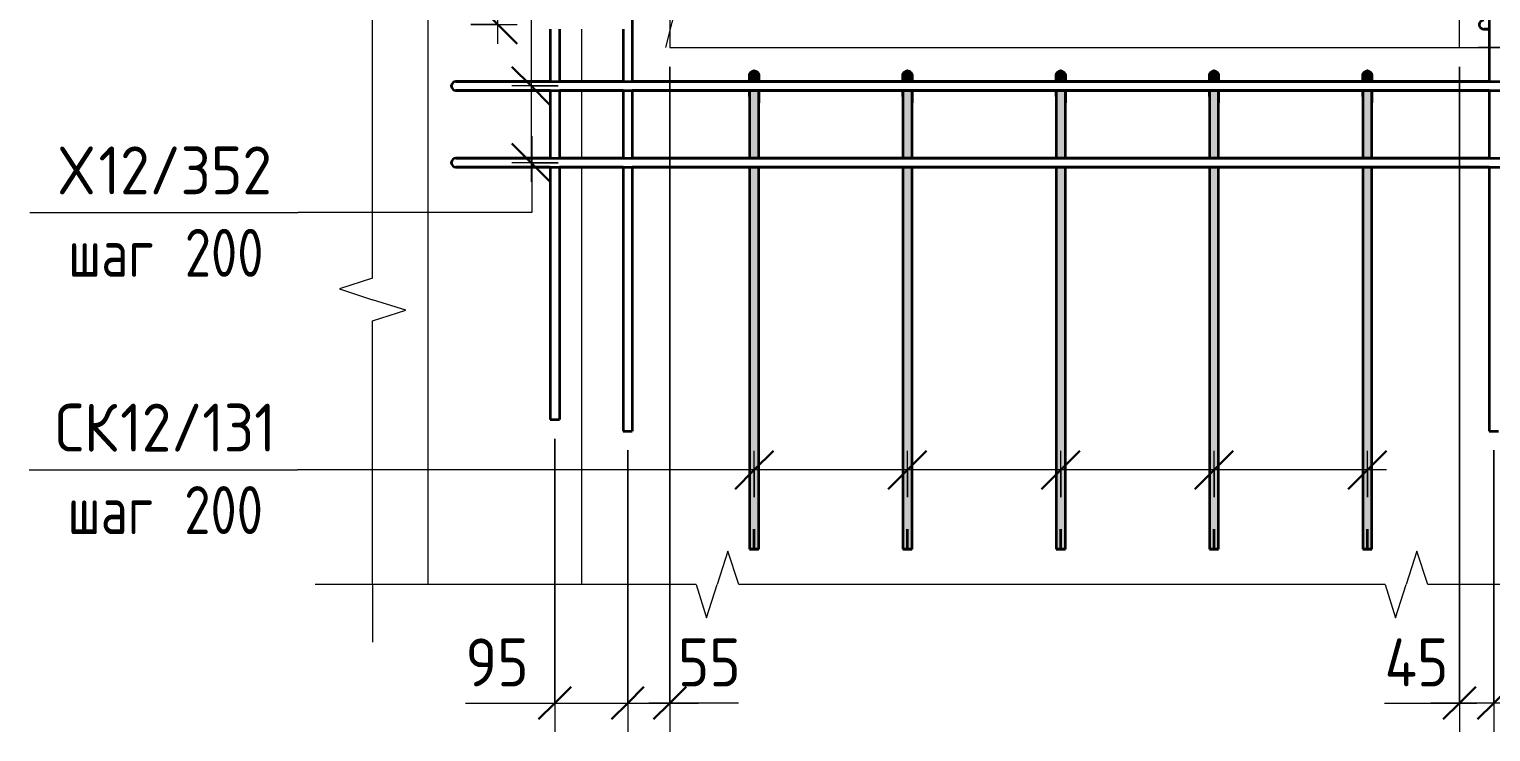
# Model space of a CAD drawing. Header units: millimetres. Extents: x 30199 to 69236, y -5153 to 33423.
# Drawn here: x 66034 to 67941, y -157 to 759 of the extents above; entities that cross this region are included whole.
import ezdxf

# ---------------------------------------------------------------- set-up
doc = ezdxf.new("R2010")
doc.units = ezdxf.units.MM
for name, color, linetype, lineweight in [('AA_Dim', 7, 'Continuous', 9), ('AA_Dim-25', 7, 'Continuous', 9), ('AA_Linii', 7, 'Continuous', 9), ('AA_Oformlenie', 7, 'Continuous', 9), ('AA_Vinoska', 7, 'Continuous', 9), ('AA_Visotnaya otmetka', 7, 'Continuous', 9), ('AF_Okno', 7, 'Continuous', 20), ('AF_Stena_Опалубка', 253, 'Continuous', 20), ('KR_Armatura_Tonkie', 7, 'Continuous', 20)]:
    doc.layers.add(name, color=color, linetype=linetype, lineweight=lineweight)
doc.styles.add('ISOCPEUR_1', font='isocpeur.ttf', dxfattribs={"width": 0.9, "height": 62.5})
doc.styles.add('ISOCPEUR_8', font='isocpeur.ttf', dxfattribs={"width": 0.8, "height": 62.5})
doc.dimstyles.new('05_Округл_1мм__прозр__1', dxfattribs={"dimscale": 304.8, "dimtxt": 62.248823, "dimasz": 0.139436, "dimexe": 0.123031, "dimexo": 0.082021, "dimgap": 0.008202, "dimtad": 1, "dimdec": 0, "dimdsep": 46, "dimtxsty": 'ISOCPEUR_1', "dimblk1": 'OBLIQUE', "dimblk2": 'OBLIQUE', "dimsah": 1, "dimcen": 0.09, "dimdle": 0.123031, "dimazin": 0, "dimtfac": 1, "dimtdec": 4, "dimtix": 1, "dimtmove": 1, "dimatfit": 3, "dimfxl": 1, "dimtvp": 1, "dimtolj": 1, "dimtzin": 0, "dimlwd": 18, "dimlwe": 18, "dimarcsym": 2})
doc.dimstyles.new('10_Раскладка_арматуры_с_засечками', dxfattribs={"dimscale": 304.8, "dimtxt": 0.18, "dimasz": 0.164042, "dimexe": 0.082021, "dimexo": 0, "dimgap": 0, "dimtad": 1, "dimdec": 3, "dimrnd": 0.001, "dimdsep": 46, "dimtxsty": 'ISOCPEUR_1', "dimblk1": 'OBLIQUE', "dimblk2": 'OBLIQUE', "dimsah": 1, "dimcen": 0.09, "dimdle": 0.082021, "dimazin": 0, "dimtfac": 1, "dimtdec": 4, "dimtix": 1, "dimtmove": 0, "dimatfit": 3, "dimfxl": 1, "dimtvp": 1, "dimtolj": 1, "dimtzin": 0, "dimlwd": 18, "dimlwe": 18, "dimarcsym": 2})
doc.dimstyles.new('10_Раскладка_арматуры_с_засечками_1', dxfattribs={"dimscale": 304.8, "dimtxt": 0.18, "dimasz": 0.164042, "dimexe": 0.082021, "dimexo": 0, "dimgap": 0, "dimtad": 1, "dimdec": 3, "dimrnd": 0.001, "dimdsep": 46, "dimtxsty": 'ISOCPEUR_8', "dimblk1": 'OBLIQUE', "dimblk2": 'OBLIQUE', "dimsah": 1, "dimcen": 0.09, "dimdle": 0.082021, "dimazin": 0, "dimtfac": 1, "dimtdec": 4, "dimtix": 1, "dimtmove": 0, "dimatfit": 3, "dimfxl": 1, "dimtvp": 1, "dimtolj": 1, "dimtzin": 0, "dimlwd": 18, "dimlwe": 18, "dimarcsym": 2})

# ---------------------------------------------------------------- blocks, each defined once
blk = doc.blocks.new('231_Отверстие прямоугольное в стене _Окно_Стена_ - Отверстие прямоугольное с обрамлением-4175905-Схема обрамления отверстия в стене')
at = {"layer": 'AF_Okno', "lineweight": 9}
for p, q in [((-32479.1, 919), (-31495.1, 965)), ((-32525.1, 735), (-32479.1, 919))]:
    blk.add_line(p, q, dxfattribs=at)
blk = doc.blocks.new('350_Стержень П торец СК-СГ _НесАрм_РабПлоск_ - 350_Стержень П торец СК-СГ _НесАрм_РабПлоск_-4048872-Схема обрамления отверстия в стене')
at = {"layer": 'KR_Armatura_Tonkie', "lineweight": 35}
for points in [[(-31610.1, 693), (-31608.2, 693.3), (-31607.1, 693.8), (-31605.8, 694.8), (-31604.6, 696.7), (-31604.3, 697.4), (-31604.1, 699), (-31604.6, 701.3), (-31604.9, 702), (-31605.8, 703.2), (-31607.1, 704.2), (-31608.5, 704.8), (-31610.1, 705), (-31611.6, 704.8), (-31613.1, 704.2), (-31614.3, 703.2), (-31615.3, 701.8), (-31615.9, 700.6), (-31616.1, 699), (-31615.9, 697.4), (-31615.3, 696), (-31614.3, 694.8), (-31612.7, 693.6), (-31611.6, 693.2)], [(-31604.1, 691), (-31604.1, 691), (-31604.1, 691)], [(-31615.9, 673.3), (-31615.8, 679), (-31616, 679), (-31616, 673.9)]]:
    blk.add_hatch(color=256, dxfattribs=at).paths.add_polyline_path(points)
h = blk.add_hatch(color=256, dxfattribs=at)
h.paths.add_polyline_path([(-31615.3, 663), (-31610.1, 663), (-31610.1, 679), (-31615.8, 679), (-31615.8, 675.4), (-31616.1, 668), (-31615.9, 663)])
h.paths.add_polyline_path([(-31614.5, 691), (-31610.1, 691), (-31610.1, 693), (-31611.9, 693.3), (-31613.1, 693.8), (-31614.9, 695.5), (-31615.6, 696.8), (-31615.9, 697.4), (-31616, 696), (-31615.9, 691), (-31614.9, 691)])
h = blk.add_hatch(color=256, dxfattribs=at)
h.paths.add_polyline_path([(-31610.1, 663), (-31604.1, 663), (-31604.6, 679), (-31610.1, 679), (-31610.1, 668)])
h.paths.add_polyline_path([(-31605.7, 691), (-31604.1, 691), (-31604.3, 697.2), (-31604.9, 696), (-31606, 694.6), (-31607.1, 693.8), (-31609.5, 693.1), (-31610.1, 693), (-31610.1, 691), (-31607.1, 691)])
h = blk.add_hatch(color=256, dxfattribs=at)
h.paths.add_polyline_path([(-31610.1, 81.1), (-31610.3, 579), (-31616.1, 579), (-31615.9, 81.1), (-31611.6, 81.1)])
h.paths.add_polyline_path([(-31614.4, 591), (-31610.1, 591), (-31610.1, 663), (-31616.1, 663), (-31615.9, 591), (-31615.3, 591)])
h = blk.add_hatch(color=256, dxfattribs=at)
h.paths.add_polyline_path([(-31610.1, 81.1), (-31604.1, 81.1), (-31604.4, 579), (-31610.1, 579), (-31610.1, 212.2)])
h.paths.add_polyline_path([(-31605.8, 591), (-31604.1, 591), (-31604.3, 663), (-31610.1, 663), (-31610.1, 591), (-31606, 591)])
at = {"layer": 'AA_Oformlenie'}
for start, end in [(90, 270), (270, 90)]:
    blk.add_arc((-31610.1, 699), 6, start, end, dxfattribs=at)
at = {"layer": 'KR_Armatura_Tonkie', "lineweight": 35}
for p, q in [((-31616.1, 691), (-31616.1, 693.2)), ((-31616.1, 663), (-31616.1, 591)), ((-31604.1, 591), (-31604.1, 663)), ((-31616.1, 579), (-31616.1, 81.1)), ((-31604.1, 81.1), (-31604.1, 579)), ((-31610.1, 81.1), (-31610.1, 107.1)), ((-31610.1, 81.1), (-31610.1, 107.1)), ((-31610.1, 81.1), (-31616.1, 81.1)), ((-31610.1, 81.1), (-31615.9, 81.1)), ((-31615.9, 81.1), (-31610.1, 81.1)), ((-31615.9, 81.1), (-31610.1, 81.1)), ((-31610.1, 81.1), (-31604.3, 81.1)), ((-31604.3, 81.1), (-31610.1, 81.1)), ((-31610.1, 81.1), (-31604.3, 81.1)), ((-31604.1, 81.1), (-31610.1, 81.1))]:
    blk.add_line(p, q, dxfattribs=at)
at = {"layer": 'KR_Armatura_Tonkie', "lineweight": 35, "flags": 128}
for points in [[(-31616.1, 693.3), (-31616.1, 697.9), (-31616.1, 699)], [(-31616.1, 699), (-31616.1, 697), (-31616.1, 691.4), (-31616.1, 691)], [(-31604.1, 699), (-31604.1, 697), (-31604.1, 691.4), (-31604.1, 691)], [(-31604.1, 691), (-31604.1, 693.2), (-31604.1, 697.9), (-31604.1, 699)], [(-31616.1, 671.5), (-31616.1, 674.7), (-31616.1, 679)], [(-31616.1, 679), (-31616.1, 671.7), (-31616.1, 663)], [(-31604.1, 679), (-31604.1, 671.7), (-31604.1, 663)], [(-31604.1, 663), (-31604.1, 674.7), (-31604.1, 679)]]:
    blk.add_lwpolyline(points, dxfattribs=at)
at = {"layer": 'KR_Armatura_Tonkie', "lineweight": 35}
blk.add_circle((-31610.1, 699), 6, dxfattribs=at)
blk = doc.blocks.new('350_Стержень П торец СК-СГ _НесАрм_РабПлоск_ - 350_Стержень П торец СК-СГ _НесАрм_РабПлоск_-V10-Схема обрамления отверстия в стене')
at = {"layer": 'KR_Armatura_Tonkie', "lineweight": 35}
blk.add_hatch(color=256, dxfattribs=at).paths.add_polyline_path([(-32410.1, 693), (-32408.2, 693.3), (-32406.3, 694.4), (-32405.8, 694.8), (-32404.9, 696), (-32404.3, 697.4), (-32404.1, 699), (-32404.3, 700.6), (-32404.9, 702), (-32405.8, 703.2), (-32407.1, 704.2), (-32408.5, 704.8), (-32410.1, 705), (-32411.6, 704.8), (-32413.1, 704.2), (-32414.4, 703.2), (-32415.3, 702), (-32415.9, 700.6), (-32416.1, 699), (-32415.9, 697.4), (-32415.3, 696), (-32414.3, 694.8), (-32413.1, 693.8), (-32411.6, 693.2)])
h = blk.add_hatch(color=256, dxfattribs=at)
h.paths.add_polyline_path([(-32415.9, 673.3), (-32415.8, 679), (-32416, 679), (-32416, 673.9)])
h.paths.add_polyline_path([(-32416, 691), (-32416, 691), (-32416.1, 692.1)])
h = blk.add_hatch(color=256, dxfattribs=at)
h.paths.add_polyline_path([(-32410.1, 663), (-32410.1, 679), (-32415.8, 679), (-32415.8, 675.4), (-32416, 671.5), (-32415.9, 663), (-32411.6, 663)])
h.paths.add_polyline_path([(-32414.4, 691), (-32410.1, 691), (-32410.1, 693), (-32411.9, 693.3), (-32413.1, 693.8), (-32414.9, 695.5), (-32415.6, 696.8), (-32415.9, 697.4), (-32416, 696), (-32415.9, 691), (-32414.5, 691)])
h = blk.add_hatch(color=256, dxfattribs=at)
h.paths.add_polyline_path([(-32410.1, 663), (-32404.1, 663), (-32404.3, 679), (-32410.1, 679), (-32410.1, 668)])
h.paths.add_polyline_path([(-32406.3, 691), (-32404.1, 691), (-32404.3, 697.2), (-32404.9, 696), (-32406.3, 694.4), (-32407.1, 693.8), (-32409.5, 693.1), (-32410.1, 693), (-32410.1, 691), (-32407.1, 691)])
h = blk.add_hatch(color=256, dxfattribs=at)
h.paths.add_polyline_path([(-32410.1, 81.1), (-32410.3, 579), (-32416.1, 579), (-32415.9, 81.1), (-32411.6, 81.1)])
h.paths.add_polyline_path([(-32413.2, 591), (-32410.1, 591), (-32410.1, 663), (-32416.1, 663), (-32415.9, 591), (-32414.3, 591)])
h = blk.add_hatch(color=256, dxfattribs=at)
h.paths.add_polyline_path([(-32410.1, 81.1), (-32404.1, 81.1), (-32404.4, 579), (-32410.1, 579), (-32410.1, 212.2)])
h.paths.add_polyline_path([(-32405.8, 591), (-32404.1, 591), (-32404.3, 663), (-32410.1, 663), (-32410.1, 591), (-32406, 591)])
at = {"layer": 'AA_Oformlenie'}
for start, end in [(90, 270), (270, 90)]:
    blk.add_arc((-32410.1, 699), 6, start, end, dxfattribs=at)
at = {"layer": 'KR_Armatura_Tonkie', "lineweight": 35}
for p, q in [((-32416.1, 663), (-32416.1, 591)), ((-32404.1, 591), (-32404.1, 663)), ((-32416.1, 579), (-32416.1, 81.1)), ((-32404.1, 81.1), (-32404.1, 579)), ((-32410.1, 81.1), (-32410.1, 107.1)), ((-32410.1, 81.1), (-32410.1, 107.1)), ((-32410.1, 81.1), (-32416.1, 81.1)), ((-32410.1, 81.1), (-32415.9, 81.1)), ((-32415.9, 81.1), (-32410.1, 81.1)), ((-32415.9, 81.1), (-32410.1, 81.1)), ((-32410.1, 81.1), (-32404.3, 81.1)), ((-32404.3, 81.1), (-32410.1, 81.1)), ((-32410.1, 81.1), (-32404.3, 81.1)), ((-32404.1, 81.1), (-32410.1, 81.1))]:
    blk.add_line(p, q, dxfattribs=at)
at = {"layer": 'KR_Armatura_Tonkie', "lineweight": 35, "flags": 128}
for points in [[(-32416.1, 691), (-32416.1, 693.2), (-32416.1, 697.9), (-32416.1, 699)], [(-32416.1, 699), (-32416.1, 697), (-32416.1, 691.4), (-32416.1, 691)], [(-32404.1, 699), (-32404.1, 697), (-32404.1, 691.4), (-32404.1, 691)], [(-32404.1, 691), (-32404.1, 693.2), (-32404.1, 697.9), (-32404.1, 699)], [(-32416.1, 671.5), (-32416.1, 674.7), (-32416.1, 679)], [(-32416.1, 679), (-32416.1, 671.7), (-32416.1, 663)], [(-32404.1, 679), (-32404.1, 671.7), (-32404.1, 663)], [(-32404.1, 663), (-32404.1, 674.7), (-32404.1, 679)]]:
    blk.add_lwpolyline(points, dxfattribs=at)
at = {"layer": 'KR_Armatura_Tonkie', "lineweight": 35}
blk.add_circle((-32410.1, 699), 6, dxfattribs=at)
blk = doc.blocks.new('350_Стержень П торец СК-СГ _НесАрм_РабПлоск_ - 350_Стержень П торец СК-СГ _НесАрм_РабПлоск_-V11-Схема обрамления отверстия в стене')
at = {"layer": 'KR_Armatura_Tonkie', "lineweight": 35}
for points in [[(-32010.1, 693), (-32008.2, 693.3), (-32007.1, 693.8), (-32005.8, 694.8), (-32004.9, 696), (-32004.3, 697.4), (-32004.1, 699), (-32004.3, 700.6), (-32004.9, 702), (-32005.8, 703.2), (-32007.1, 704.2), (-32008.5, 704.8), (-32010.1, 705), (-32011.6, 704.8), (-32013.1, 704.2), (-32014.3, 703.2), (-32015.3, 701.8), (-32015.9, 700.6), (-32016.1, 699), (-32015.9, 697.4), (-32015.3, 696), (-32014.3, 694.8), (-32013.1, 693.8), (-32011.6, 693.2)], [(-32015.9, 673.3), (-32015.8, 679), (-32016, 679), (-32016, 673.9)]]:
    blk.add_hatch(color=256, dxfattribs=at).paths.add_polyline_path(points)
h = blk.add_hatch(color=256, dxfattribs=at)
h.paths.add_polyline_path([(-32010.1, 663), (-32010.1, 679), (-32015.8, 679), (-32015.8, 675.4), (-32016.1, 668), (-32015.9, 663), (-32011.6, 663)])
h.paths.add_polyline_path([(-32015.4, 691), (-32010.1, 691), (-32010.1, 693), (-32011.9, 693.3), (-32013.1, 693.8), (-32014.9, 695.5), (-32015.6, 696.8), (-32015.9, 697.4), (-32016, 696), (-32015.9, 691)])
h = blk.add_hatch(color=256, dxfattribs=at)
h.paths.add_polyline_path([(-32010.1, 663), (-32004.1, 663), (-32004.4, 679), (-32010.1, 679), (-32010.1, 668)])
h.paths.add_polyline_path([(-32008.7, 691), (-32004.1, 691), (-32004.3, 697.2), (-32004.9, 696), (-32006, 694.6), (-32007.1, 693.8), (-32009.5, 693.1), (-32010.1, 693), (-32010.1, 691), (-32009.5, 691)])
h = blk.add_hatch(color=256, dxfattribs=at)
h.paths.add_polyline_path([(-32010.1, 81.1), (-32010.3, 579), (-32016.1, 579), (-32015.9, 81.1), (-32011.6, 81.1)])
h.paths.add_polyline_path([(-32013.2, 591), (-32010.1, 591), (-32010.1, 663), (-32016.1, 663), (-32015.9, 591), (-32014.3, 591)])
h = blk.add_hatch(color=256, dxfattribs=at)
h.paths.add_polyline_path([(-32010.1, 81.1), (-32004.1, 81.1), (-32004.4, 579), (-32010.1, 579), (-32010.1, 212.2)])
h.paths.add_polyline_path([(-32006, 591), (-32004.1, 591), (-32004.3, 663), (-32010.1, 663), (-32010.1, 591), (-32007.1, 591)])
at = {"layer": 'AA_Oformlenie'}
for start, end in [(90, 270), (270, 90)]:
    blk.add_arc((-32010.1, 699), 6, start, end, dxfattribs=at)
at = {"layer": 'KR_Armatura_Tonkie', "lineweight": 35}
for p, q in [((-32016.1, 691), (-32016.1, 693.2)), ((-32016.1, 663), (-32016.1, 591)), ((-32004.1, 591), (-32004.1, 663)), ((-32016.1, 579), (-32016.1, 81.1)), ((-32004.1, 81.1), (-32004.1, 579)), ((-32010.1, 81.1), (-32010.1, 107.1)), ((-32010.1, 81.1), (-32010.1, 107.1)), ((-32010.1, 81.1), (-32016.1, 81.1)), ((-32010.1, 81.1), (-32015.9, 81.1)), ((-32015.9, 81.1), (-32010.1, 81.1)), ((-32015.9, 81.1), (-32010.1, 81.1)), ((-32010.1, 81.1), (-32004.3, 81.1)), ((-32004.3, 81.1), (-32010.1, 81.1)), ((-32010.1, 81.1), (-32004.3, 81.1)), ((-32004.1, 81.1), (-32010.1, 81.1))]:
    blk.add_line(p, q, dxfattribs=at)
at = {"layer": 'KR_Armatura_Tonkie', "lineweight": 35, "flags": 128}
for points in [[(-32016.1, 693.3), (-32016.1, 697.9), (-32016.1, 699)], [(-32016.1, 699), (-32016.1, 697), (-32016.1, 691.4), (-32016.1, 691)], [(-32004.1, 699), (-32004.1, 697), (-32004.1, 691.4), (-32004.1, 691)], [(-32004.1, 691), (-32004.1, 693.2), (-32004.1, 697.9), (-32004.1, 699)], [(-32016.1, 671.5), (-32016.1, 674.7), (-32016.1, 679)], [(-32016.1, 679), (-32016.1, 671.7), (-32016.1, 663)], [(-32004.1, 679), (-32004.1, 671.7), (-32004.1, 663)], [(-32004.1, 663), (-32004.1, 674.7), (-32004.1, 679)]]:
    blk.add_lwpolyline(points, dxfattribs=at)
at = {"layer": 'KR_Armatura_Tonkie', "lineweight": 35}
blk.add_circle((-32010.1, 699), 6, dxfattribs=at)
blk = doc.blocks.new('350_Стержень П торец СК-СГ _НесАрм_РабПлоск_ - 350_Стержень П торец СК-СГ _НесАрм_РабПлоск_-V12-Схема обрамления отверстия в стене')
at = {"layer": 'KR_Armatura_Tonkie', "lineweight": 35}
for points in [[(-32210.1, 693), (-32208.2, 693.3), (-32207.1, 693.8), (-32205.8, 694.8), (-32204.9, 696), (-32204.3, 697.4), (-32204.1, 699), (-32204.3, 700.6), (-32204.9, 702), (-32205.8, 703.2), (-32207.1, 704.2), (-32208.5, 704.8), (-32210.1, 705), (-32211.6, 704.8), (-32213.1, 704.2), (-32214.3, 703.2), (-32215.3, 701.8), (-32215.9, 700.6), (-32216.1, 699), (-32215.9, 697.4), (-32215.3, 696), (-32214.3, 694.8), (-32213.1, 693.8), (-32211.6, 693.2)], [(-32215.9, 673.3), (-32215.8, 679), (-32216, 679), (-32216, 673.9)]]:
    blk.add_hatch(color=256, dxfattribs=at).paths.add_polyline_path(points)
h = blk.add_hatch(color=256, dxfattribs=at)
h.paths.add_polyline_path([(-32215.3, 663), (-32210.1, 663), (-32210.1, 679), (-32215.8, 679), (-32215.8, 675.4), (-32216.1, 668), (-32215.9, 663)])
h.paths.add_polyline_path([(-32214.3, 691), (-32210.1, 691), (-32210.1, 693), (-32211.9, 693.3), (-32213.1, 693.8), (-32214.9, 695.5), (-32215.6, 696.8), (-32215.9, 697.4), (-32216, 696), (-32215.9, 691), (-32214.5, 691)])
h = blk.add_hatch(color=256, dxfattribs=at)
h.paths.add_polyline_path([(-32210.1, 663), (-32204.1, 663), (-32204.3, 679), (-32210.1, 679), (-32210.1, 668)])
h.paths.add_polyline_path([(-32205.7, 691), (-32204.1, 691), (-32204.3, 697.2), (-32204.9, 696), (-32206, 694.6), (-32207.1, 693.8), (-32209.5, 693.1), (-32210.1, 693), (-32210.1, 691), (-32207.1, 691)])
h = blk.add_hatch(color=256, dxfattribs=at)
h.paths.add_polyline_path([(-32210.1, 81.1), (-32210.3, 579), (-32216.1, 579), (-32215.9, 81.1), (-32211.6, 81.1)])
h.paths.add_polyline_path([(-32214.4, 591), (-32210.1, 591), (-32210.1, 663), (-32216.1, 663), (-32215.9, 591), (-32215.3, 591)])
h = blk.add_hatch(color=256, dxfattribs=at)
h.paths.add_polyline_path([(-32210.1, 81.1), (-32204.1, 81.1), (-32204.4, 579), (-32210.1, 579), (-32210.1, 212.2)])
h.paths.add_polyline_path([(-32205.8, 591), (-32204.1, 591), (-32204.3, 663), (-32210.1, 663), (-32210.1, 591), (-32206, 591)])
at = {"layer": 'AA_Oformlenie'}
for start, end in [(90, 270), (270, 90)]:
    blk.add_arc((-32210.1, 699), 6, start, end, dxfattribs=at)
at = {"layer": 'KR_Armatura_Tonkie', "lineweight": 35}
for p, q in [((-32216.1, 691), (-32216.1, 693.2)), ((-32216.1, 663), (-32216.1, 591)), ((-32204.1, 591), (-32204.1, 663)), ((-32216.1, 579), (-32216.1, 81.1)), ((-32204.1, 81.1), (-32204.1, 579)), ((-32210.1, 81.1), (-32210.1, 107.1)), ((-32210.1, 81.1), (-32210.1, 107.1)), ((-32210.1, 81.1), (-32216.1, 81.1)), ((-32210.1, 81.1), (-32215.9, 81.1)), ((-32215.9, 81.1), (-32210.1, 81.1)), ((-32215.9, 81.1), (-32210.1, 81.1)), ((-32210.1, 81.1), (-32204.3, 81.1)), ((-32204.3, 81.1), (-32210.1, 81.1)), ((-32210.1, 81.1), (-32204.3, 81.1)), ((-32204.1, 81.1), (-32210.1, 81.1))]:
    blk.add_line(p, q, dxfattribs=at)
at = {"layer": 'KR_Armatura_Tonkie', "lineweight": 35, "flags": 128}
for points in [[(-32216.1, 693.3), (-32216.1, 697.9), (-32216.1, 699)], [(-32216.1, 699), (-32216.1, 697), (-32216.1, 691.4), (-32216.1, 691)], [(-32204.1, 699), (-32204.1, 697), (-32204.1, 691.4), (-32204.1, 691)], [(-32204.1, 691), (-32204.1, 693.2), (-32204.1, 697.9), (-32204.1, 699)], [(-32216.1, 671.5), (-32216.1, 674.7), (-32216.1, 679)], [(-32216.1, 679), (-32216.1, 671.7), (-32216.1, 663)], [(-32204.1, 679), (-32204.1, 671.7), (-32204.1, 663)], [(-32204.1, 663), (-32204.1, 674.7), (-32204.1, 679)]]:
    blk.add_lwpolyline(points, dxfattribs=at)
at = {"layer": 'KR_Armatura_Tonkie', "lineweight": 35}
blk.add_circle((-32210.1, 699), 6, dxfattribs=at)
blk = doc.blocks.new('350_Стержень П торец СК-СГ _НесАрм_РабПлоск_ - 350_Стержень П торец СК-СГ _НесАрм_РабПлоск_-V13-Схема обрамления отверстия в стене')
at = {"layer": 'KR_Armatura_Tonkie', "lineweight": 35}
for points in [[(-31810.1, 693), (-31808.2, 693.3), (-31807, 693.8), (-31805.8, 694.8), (-31804.9, 696), (-31804.3, 697.4), (-31804.1, 699), (-31804.3, 700.6), (-31804.9, 702), (-31805.8, 703.2), (-31807.1, 704.2), (-31808.5, 704.8), (-31810.1, 705), (-31811.6, 704.8), (-31813.1, 704.2), (-31814.3, 703.2), (-31815.3, 701.8), (-31815.9, 700.6), (-31816.1, 699), (-31815.9, 697.4), (-31815.1, 695.8), (-31814.3, 694.8), (-31813.1, 693.8), (-31811.6, 693.2)], [(-31815.9, 673.3), (-31815.8, 679), (-31816, 679), (-31816, 675.4)]]:
    blk.add_hatch(color=256, dxfattribs=at).paths.add_polyline_path(points)
h = blk.add_hatch(color=256, dxfattribs=at)
h.paths.add_polyline_path([(-31815.3, 663), (-31810.1, 663), (-31810.1, 679), (-31815.8, 679), (-31815.8, 675.4), (-31816.1, 668), (-31815.9, 663)])
h.paths.add_polyline_path([(-31816, 691), (-31810.1, 691), (-31810.1, 693), (-31811.9, 693.3), (-31813.1, 693.8), (-31814.9, 695.5), (-31815.6, 696.8), (-31815.9, 697.4), (-31816, 696), (-31816, 691)])
h = blk.add_hatch(color=256, dxfattribs=at)
h.paths.add_polyline_path([(-31810.1, 663), (-31804.1, 663), (-31804.3, 679), (-31810.1, 679), (-31810.1, 668)])
h.paths.add_polyline_path([(-31807, 691), (-31804.1, 691), (-31804.3, 697.2), (-31804.9, 696), (-31806, 694.6), (-31807.1, 693.8), (-31809.5, 693.1), (-31810.1, 693), (-31810.1, 691), (-31807.1, 691)])
h = blk.add_hatch(color=256, dxfattribs=at)
h.paths.add_polyline_path([(-31810.1, 81.1), (-31810.3, 579), (-31816.1, 579), (-31815.9, 81.1), (-31811.6, 81.1)])
h.paths.add_polyline_path([(-31813.2, 591), (-31810.1, 591), (-31810.1, 663), (-31816.1, 663), (-31815.9, 591), (-31814.3, 591)])
h = blk.add_hatch(color=256, dxfattribs=at)
h.paths.add_polyline_path([(-31810.1, 81.1), (-31804.1, 81.1), (-31804.4, 579), (-31810.1, 579), (-31810.1, 212.2)])
h.paths.add_polyline_path([(-31805.8, 591), (-31804.1, 591), (-31804.3, 663), (-31810.1, 663), (-31810.1, 591), (-31806, 591)])
at = {"layer": 'AA_Oformlenie'}
for start, end in [(90, 270), (270, 90)]:
    blk.add_arc((-31810.1, 699), 6, start, end, dxfattribs=at)
at = {"layer": 'KR_Armatura_Tonkie', "lineweight": 35}
for p, q in [((-31816.1, 663), (-31816.1, 591)), ((-31804.1, 591), (-31804.1, 663)), ((-31816.1, 579), (-31816.1, 81.1)), ((-31804.1, 81.1), (-31804.1, 579)), ((-31810.1, 81.1), (-31810.1, 107.1)), ((-31810.1, 81.1), (-31810.1, 107.1)), ((-31810.1, 81.1), (-31816.1, 81.1)), ((-31810.1, 81.1), (-31815.9, 81.1)), ((-31815.9, 81.1), (-31810.1, 81.1)), ((-31815.9, 81.1), (-31810.1, 81.1)), ((-31810.1, 81.1), (-31804.3, 81.1)), ((-31804.3, 81.1), (-31810.1, 81.1)), ((-31810.1, 81.1), (-31804.3, 81.1)), ((-31804.1, 81.1), (-31810.1, 81.1))]:
    blk.add_line(p, q, dxfattribs=at)
at = {"layer": 'KR_Armatura_Tonkie', "lineweight": 35, "flags": 128}
for points in [[(-31816.1, 691), (-31816.1, 693.2), (-31816.1, 697.9), (-31816.1, 699)], [(-31816.1, 699), (-31816.1, 697), (-31816.1, 691.4), (-31816.1, 691)], [(-31804.1, 699), (-31804.1, 697), (-31804.1, 691.4), (-31804.1, 691)], [(-31804.1, 691), (-31804.1, 693.2), (-31804.1, 697.9), (-31804.1, 699)], [(-31816.1, 671.5), (-31816.1, 674.7), (-31816.1, 679)], [(-31816.1, 679), (-31816.1, 671.7), (-31816.1, 663)], [(-31804.1, 679), (-31804.1, 671.7), (-31804.1, 663)], [(-31804.1, 663), (-31804.1, 674.7), (-31804.1, 679)]]:
    blk.add_lwpolyline(points, dxfattribs=at)
at = {"layer": 'KR_Armatura_Tonkie', "lineweight": 35}
blk.add_circle((-31810.1, 699), 6, dxfattribs=at)
blk = doc.blocks.new('011_Прямоугольник обрыва _ЭлУзла_ - 011_Прямоугольник обрыва _ЭлУзла_-4167359-Схема обрамления отверстия в стене')
at = {"layer": 'AA_Oformlenie'}
for p, q in [((-32907.8, 434.4), (-32907.8, 1121.4)), ((-32907.8, 35), (-32907.8, 378.8)), ((-32485.8, 35), (-32907.8, 35)), ((-31587, 35), (-32430.2, 35)), ((-31110.1, 35), (-31531.3, 35))]:
    blk.add_line(p, q, dxfattribs=at)
blk = doc.blocks.new('DIMBLOCK120-Схема обрамления отверстия в стене')
at = {"layer": 'AA_Dim-25', "lineweight": 30}
for p, q in [((67579.7, 184.4), (67604.7, 209.4)), ((67779.7, 184.4), (67804.7, 209.4)), ((67579.7, 184.4), (67554.7, 159.4)), ((67779.7, 184.4), (67754.7, 159.4))]:
    blk.add_line(p, q, dxfattribs=at)
at = {"layer": 'AA_Dim-25', "lineweight": 18}
for p, q in [((67579.7, 149), (67579.7, 209.4)), ((67779.7, 149), (67779.7, 209.4)), ((67804.7, 184.4), (67579.7, 184.4)), ((67579.7, 184.4), (67579.7, 149)), ((67779.7, 184.4), (67779.7, 149))]:
    blk.add_line(p, q, dxfattribs=at)
blk = doc.blocks.new('_Oblique')
at = {"color": 0, "linetype": 'ByBlock', "lineweight": -2}
blk.add_line((-0.5, -0.5), (0.5, 0.5), dxfattribs=at)
blk = doc.blocks.new('DIMBLOCK121-Схема обрамления отверстия в стене')
at = {"layer": 'AA_Dim-25', "lineweight": 30}
for p, q in [((67379.7, 184.4), (67404.7, 209.4)), ((67579.7, 184.4), (67604.7, 209.4)), ((67379.7, 184.4), (67354.7, 159.4)), ((67579.7, 184.4), (67554.7, 159.4))]:
    blk.add_line(p, q, dxfattribs=at)
at = {"layer": 'AA_Dim-25', "lineweight": 18}
for p, q in [((67379.7, 149), (67379.7, 209.4)), ((67579.7, 149), (67579.7, 209.4)), ((67579.7, 184.4), (67379.7, 184.4)), ((67379.7, 184.4), (67379.7, 149)), ((67579.7, 184.4), (67579.7, 149))]:
    blk.add_line(p, q, dxfattribs=at)
blk = doc.blocks.new('DIMBLOCK122-Схема обрамления отверстия в стене')
at = {"layer": 'AA_Dim-25', "lineweight": 30}
for p, q in [((67179.7, 184.4), (67204.7, 209.4)), ((67379.7, 184.4), (67404.7, 209.4)), ((67179.7, 184.4), (67154.7, 159.4)), ((67379.7, 184.4), (67354.7, 159.4))]:
    blk.add_line(p, q, dxfattribs=at)
at = {"layer": 'AA_Dim-25', "lineweight": 18}
for p, q in [((67179.7, 149), (67179.7, 209.4)), ((67379.7, 149), (67379.7, 209.4)), ((67379.7, 184.4), (67179.7, 184.4)), ((67179.7, 184.4), (67179.7, 149)), ((67379.7, 184.4), (67379.7, 149))]:
    blk.add_line(p, q, dxfattribs=at)
blk = doc.blocks.new('DIMBLOCK123-Схема обрамления отверстия в стене')
at = {"layer": 'AA_Dim-25', "lineweight": 30}
for p, q in [((66979.7, 184.4), (67004.7, 209.4)), ((67179.7, 184.4), (67204.7, 209.4)), ((66979.7, 184.4), (66954.7, 159.4)), ((67179.7, 184.4), (67154.7, 159.4))]:
    blk.add_line(p, q, dxfattribs=at)
at = {"layer": 'AA_Dim-25', "lineweight": 18}
for p, q in [((66979.7, 149), (66979.7, 209.4)), ((67179.7, 149), (67179.7, 209.4)), ((67179.7, 184.4), (66954.7, 184.4)), ((66979.7, 184.4), (66979.7, 149)), ((67179.7, 184.4), (67179.7, 149))]:
    blk.add_line(p, q, dxfattribs=at)
blk = doc.blocks.new('042_М_Арматуры - Диам длина поз _ Комментарий-3662934-Схема обрамления отверстия в стене')
at = {"layer": 'AA_Vinoska'}
blk.add_line((-33355.7, 184.5), (-33005.7, 184.5), dxfattribs=at)
blk = doc.blocks.new('DIMBLOCK126-Схема обрамления отверстия в стене')
at = {"layer": 'AA_Dim-25', "lineweight": 30}
for p, q in [((66688.6, 1015), (66663.6, 1040)), ((66688.6, 1015), (66713.6, 990)), ((66688.6, 685), (66663.6, 710)), ((66688.6, 685), (66713.6, 660))]:
    blk.add_line(p, q, dxfattribs=at)
at = {"layer": 'AA_Dim-25', "lineweight": 18}
for p, q in [((66724, 1015), (66663.6, 1015)), ((66688.6, 1015), (66688.6, 685)), ((66688.6, 1015), (66724, 1015)), ((66724, 685), (66663.6, 685)), ((66688.6, 685), (66724, 685))]:
    blk.add_line(p, q, dxfattribs=at)
blk = doc.blocks.new('DIMBLOCK127-Схема обрамления отверстия в стене')
at = {"layer": 'AA_Dim-25', "lineweight": 30}
for p, q in [((66688.6, 685), (66663.6, 710)), ((66688.6, 685), (66713.6, 660)), ((66688.6, 585), (66663.6, 610)), ((66688.6, 585), (66713.6, 560))]:
    blk.add_line(p, q, dxfattribs=at)
at = {"layer": 'AA_Dim-25', "lineweight": 18}
for p, q in [((66724, 685), (66663.6, 685)), ((66688.6, 685), (66688.6, 560)), ((66688.6, 685), (66724, 685)), ((66724, 585), (66663.6, 585)), ((66688.6, 585), (66724, 585))]:
    blk.add_line(p, q, dxfattribs=at)
blk = doc.blocks.new('DIMBLOCK133-Схема обрамления отверстия в стене')
at = {"layer": 'AA_Dim-25', "lineweight": 30}
for p, q in [((66645.5, 965), (66620.5, 990)), ((66645.5, 965), (66670.5, 940)), ((66645.5, 765), (66620.5, 790)), ((66645.5, 765), (66670.5, 740))]:
    blk.add_line(p, q, dxfattribs=at)
at = {"layer": 'AA_Dim-25', "lineweight": 18}
for p, q in [((66645.5, 740), (66645.5, 990)), ((66610.2, 965), (66670.5, 965)), ((66645.5, 965), (66610.2, 965)), ((66610.2, 765), (66670.5, 765)), ((66645.5, 765), (66610.2, 765))]:
    blk.add_line(p, q, dxfattribs=at)
blk = doc.blocks.new('DIMBLOCK140-Схема обрамления отверстия в стене')
at = {"layer": 'AA_Dim-25', "lineweight": 18}
for p, q in [((68443, 827.1), (68443, 723.1)), ((68443, 685), (68443, 772.5)), ((67924.7, 735), (68480.5, 735)), ((68443, 735), (67924.7, 735)), ((68443, 723.1), (68443, 710)), ((68199.7, 685), (68480.5, 685)), ((68443, 685), (68199.7, 685))]:
    blk.add_line(p, q, dxfattribs=at)
at = {"layer": 'AA_Dim-25', "lineweight": 30}
for p, q in [((68443, 735), (68421.7, 756.2)), ((68443, 735), (68464.2, 713.7)), ((68443, 685), (68421.7, 706.2)), ((68443, 685), (68464.2, 663.7))]:
    blk.add_line(p, q, dxfattribs=at)
at = {"layer": 'AA_Dim-25', "color": 0, "lineweight": 18, "insert": (68358.8, 748.1), "char_height": 62.5, "width": 94.81, "attachment_point": 1, "rotation": 90, "line_spacing_factor": 1.149209, "style": 'ISOCPEUR_1'}
blk.add_mtext('50', dxfattribs=at)
blk = doc.blocks.new('DIMBLOCK146-Схема обрамления отверстия в стене')
at = {"layer": 'AA_Dim-25', "lineweight": 18}
for p, q in [((66719.7, 225), (66719.7, -157)), ((66719.7, -119.5), (66719.7, 225)), ((66814.7, 210), (66814.7, -157)), ((66814.7, -119.5), (66814.7, 210)), ((66603.1, -119.5), (66707.1, -119.5)), ((66682.2, -119.5), (66814.7, -119.5)), ((66707.1, -119.5), (66767.2, -119.5))]:
    blk.add_line(p, q, dxfattribs=at)
at = {"layer": 'AA_Dim-25', "lineweight": 30}
for p, q in [((66719.7, -119.5), (66740.9, -98.2)), ((66814.7, -119.5), (66835.9, -98.2)), ((66719.7, -119.5), (66698.4, -140.7)), ((66814.7, -119.5), (66793.4, -140.7))]:
    blk.add_line(p, q, dxfattribs=at)
at = {"layer": 'AA_Dim-25', "color": 0, "lineweight": 18, "insert": (66603.1, -35.3), "char_height": 62.5, "width": 94.81, "attachment_point": 1, "line_spacing_factor": 1.149209, "style": 'ISOCPEUR_1'}
blk.add_mtext('95', dxfattribs=at)
blk = doc.blocks.new('DIMBLOCK147-Схема обрамления отверстия в стене')
at = {"layer": 'AA_Dim-25', "lineweight": 18}
for p, q in [((66869.7, 710), (66869.7, -157)), ((66869.7, -119.5), (66869.7, 710)), ((66814.7, 210), (66814.7, -157)), ((66814.7, -119.5), (66814.7, 210)), ((66814.7, -119.5), (66907.2, -119.5)), ((66855.2, -119.5), (66842.2, -119.5)), ((66959.2, -119.5), (66855.2, -119.5))]:
    blk.add_line(p, q, dxfattribs=at)
at = {"layer": 'AA_Dim-25', "lineweight": 30}
for p, q in [((66814.7, -119.5), (66835.9, -98.2)), ((66869.7, -119.5), (66890.9, -98.2)), ((66814.7, -119.5), (66793.4, -140.7)), ((66869.7, -119.5), (66848.4, -140.7))]:
    blk.add_line(p, q, dxfattribs=at)
at = {"layer": 'AA_Dim-25', "color": 0, "lineweight": 18, "insert": (66880.2, -35.3), "char_height": 62.5, "width": 94.81, "attachment_point": 1, "line_spacing_factor": 1.149209, "style": 'ISOCPEUR_1'}
blk.add_mtext('55', dxfattribs=at)
blk = doc.blocks.new('DIMBLOCK148-Схема обрамления отверстия в стене')
at = {"layer": 'AA_Dim-25', "lineweight": 18}
for p, q in [((67944.7, 210), (67944.7, -157)), ((67944.7, -119.5), (67944.7, 210)), ((68049.7, 225), (68049.7, -157)), ((68049.7, -119.5), (68049.7, 225)), ((68087.2, -119.5), (67944.7, -119.5)), ((68042.8, -119.5), (67997.2, -119.5)), ((68175.5, -119.5), (68042.8, -119.5))]:
    blk.add_line(p, q, dxfattribs=at)
at = {"layer": 'AA_Dim-25', "lineweight": 30}
for p, q in [((67944.7, -119.5), (67965.9, -98.2)), ((68049.7, -119.5), (68070.9, -98.2)), ((67944.7, -119.5), (67923.4, -140.7)), ((68049.7, -119.5), (68028.4, -140.7))]:
    blk.add_line(p, q, dxfattribs=at)
at = {"layer": 'AA_Dim-25', "color": 0, "lineweight": 18, "insert": (68067.8, -35.3), "char_height": 62.5, "width": 129.286, "attachment_point": 1, "line_spacing_factor": 1.149209, "style": 'ISOCPEUR_1'}
blk.add_mtext('105', dxfattribs=at)
blk = doc.blocks.new('DIMBLOCK149-Схема обрамления отверстия в стене')
at = {"layer": 'AA_Dim-25', "lineweight": 18}
for p, q in [((67899.7, 710), (67899.7, -157)), ((67899.7, -119.5), (67899.7, 710)), ((67944.7, 210), (67944.7, -157)), ((67944.7, -119.5), (67944.7, 210)), ((67802.1, -119.5), (67912.1, -119.5)), ((67944.7, -119.5), (67862.2, -119.5)), ((67912.1, -119.5), (67922.2, -119.5))]:
    blk.add_line(p, q, dxfattribs=at)
at = {"layer": 'AA_Dim-25', "lineweight": 30}
for p, q in [((67899.7, -119.5), (67920.9, -98.2)), ((67944.7, -119.5), (67965.9, -98.2)), ((67899.7, -119.5), (67878.4, -140.7)), ((67944.7, -119.5), (67923.4, -140.7))]:
    blk.add_line(p, q, dxfattribs=at)
at = {"layer": 'AA_Dim-25', "color": 0, "lineweight": 18, "insert": (67802.1, -35.3), "char_height": 62.5, "width": 101.992, "attachment_point": 1, "line_spacing_factor": 1.149209, "style": 'ISOCPEUR_1'}
blk.add_mtext('45', dxfattribs=at)

msp = doc.modelspace()

# ---------------------------------------------------------------- linework, layer by layer
at = {"layer": 'AA_Linii'}
for p, q in [((66869.6504, 964.9996), (66869.6504, 734.9996)), ((67899.6504, 734.9996), (67899.6504, 964.9996)), ((66869.6504, 734.9996), (67899.6504, 734.9996))]:
    msp.add_line(p, q, dxfattribs=at)
at = {"layer": 'AA_Vinoska'}
for p, q in [((66689.5324, 619.545), (66689.5324, 519.8599)), ((66689.5324, 519.8599), (66384.7439, 519.8599)), ((66481.946, 434.4439), (66438.6209, 420.3667)), ((66438.6209, 420.3667), (66481.946, 406.2895)), ((66525.2473, 392.5395), (66481.946, 406.2895)), ((66481.946, 378.7895), (66525.2473, 392.5395)), ((67400.2957, 184.4806), (66384.0521, 184.4806)), ((66945.4493, 78.3247), (66931.3721, 34.9996)), ((66959.5264, 34.9996), (66945.4493, 78.3247)), ((67844.3015, 78.3247), (67830.2243, 34.9996)), ((67858.3786, 34.9996), (67844.3015, 78.3247)), ((66481.946, 34.9996), (66406.946, 34.9996)), ((66481.946, 34.9996), (66481.946, -40.0004)), ((66903.8721, 34.9996), (66917.6221, -8.3017)), ((66917.6221, -8.3017), (66931.3721, 34.9996)), ((67802.7243, 34.9996), (67816.4743, -8.3017)), ((67816.4743, -8.3017), (67830.2243, 34.9996))]:
    msp.add_line(p, q, dxfattribs=at)
at = {"layer": 'AA_Visotnaya otmetka'}
for q in [(68860.5302, 734.9996), (67555.0352, 734.9996)]:
    msp.add_line((67555.0352, 734.9996), q, dxfattribs=at)
at = {"layer": 'AF_Stena_Опалубка'}
for p, q in [((66554.6504, 34.9996), (66554.6504, 1265)), ((66754.6504, 758.9996), (66754.6504, 691)), ((66754.6504, 679), (66754.6504, 591)), ((66754.6504, 579), (66754.6504, 34.9996))]:
    msp.add_line(p, q, dxfattribs=at)
at = {"layer": 'KR_Armatura_Tonkie', "lineweight": 35}
for p, q in [((66820.6504, 1480), (66820.6504, 691)), ((67938.6504, 1480), (67938.6504, 691)), ((66713.6504, 758.9996), (66713.6504, 691)), ((66713.6504, 758.9996), (66713.6504, 691)), ((66725.6504, 758.9996), (66725.6504, 691)), ((66725.6504, 758.9996), (66725.6504, 691)), ((66808.6504, 758.9996), (66808.6504, 691)), ((66808.6504, 758.9996), (66808.6504, 691)), ((66820.6504, 758.9996), (66820.6504, 691)), ((67938.4122, 758.9996), (67931.4699, 758.9996)), ((67931.4699, 758.9996), (67938.4122, 758.9996)), ((67938.6504, 758.9996), (67938.6504, 691)), ((66626.6504, 691), (66590.6504, 691)), ((66590.6504, 691), (66626.6504, 691)), ((66713.6504, 691), (66626.6504, 691)), ((66626.6504, 691), (68132.6504, 691)), ((66808.6504, 691), (66725.6504, 691)), ((67938.6504, 691), (66820.6504, 691)), ((66626.6504, 679), (66590.6504, 679)), ((66590.6504, 679), (66626.6504, 679)), ((66713.6504, 679), (66626.6504, 679)), ((66626.6504, 679), (68132.6504, 679)), ((66713.6504, 679), (66713.6504, 591)), ((66713.6504, 679), (66713.6504, 591)), ((66808.6504, 679), (66725.6504, 679)), ((66725.6504, 679), (66725.6504, 591)), ((66725.6504, 679), (66725.6504, 591)), ((66808.6504, 679), (66808.6504, 591)), ((66808.6504, 679), (66808.6504, 591)), ((67938.6504, 679), (66820.6504, 679)), ((66820.6504, 679), (66820.6504, 591)), ((66820.6504, 679), (66820.6504, 591)), ((67938.6504, 679), (67938.6504, 591)), ((67938.6504, 679), (67938.6504, 591)), ((66626.6504, 591), (66590.6504, 591)), ((66590.6504, 591), (66626.6504, 591)), ((66626.6504, 579), (66590.6504, 579)), ((66590.6504, 579), (66626.6504, 579)), ((66713.6504, 591), (66626.6504, 591)), ((66626.6504, 591), (68132.6504, 591)), ((66713.6504, 579), (66626.6504, 579)), ((66626.6504, 579), (68132.6504, 579)), ((66713.6504, 579), (66713.6504, 250)), ((66713.6504, 579), (66713.6504, 250)), ((66808.6504, 591), (66725.6504, 591)), ((66808.6504, 579), (66725.6504, 579)), ((66725.6504, 579), (66725.6504, 250)), ((66725.6504, 579), (66725.6504, 250)), ((66808.6504, 579), (66808.6504, 235)), ((66808.6504, 579), (66808.6504, 235)), ((67938.6504, 591), (66820.6504, 591)), ((67938.6504, 579), (66820.6504, 579)), ((66820.6504, 579), (66820.6504, 235)), ((66820.6504, 579), (66820.6504, 235)), ((67938.6504, 579), (67938.6504, 235)), ((67938.6504, 579), (67938.6504, 235)), ((66713.6504, 250), (66725.6504, 250)), ((66713.6504, 250), (66725.6504, 250)), ((66808.6504, 235), (66820.6504, 235)), ((66808.6504, 235), (66820.6504, 235)), ((67938.6504, 235), (67950.6504, 235)), ((67938.6504, 235), (67950.6504, 235))]:
    msp.add_line(p, q, dxfattribs=at)
for centre in [(67931.4699, 764.9996), (67931.4699, 764.9996), (66590.6504, 685), (66590.6504, 685), (66590.6504, 585), (66590.6504, 585)]:
    msp.add_arc(centre, 6, 90, 270, dxfattribs=at)

# ---------------------------------------------------------------- block references
at = {"layer": 'AA_Oformlenie'}
msp.add_blockref('011_Прямоугольник обрыва _ЭлУзла_ - 011_Прямоугольник обрыва _ЭлУзла_-4167359-Схема обрамления отверстия в стене', (99389.712, 0), dxfattribs=at)
at = {"layer": 'AA_Vinoska'}
for p in [(99390.4038, 335.3793), (99389.712, 0)]:
    msp.add_blockref('042_М_Арматуры - Диам длина поз _ Комментарий-3662934-Схема обрамления отверстия в стене', p, dxfattribs=at)
at = {"layer": 'AF_Okno'}
msp.add_blockref('231_Отверстие прямоугольное в стене _Окно_Стена_ - Отверстие прямоугольное с обрамлением-4175905-Схема обрамления отверстия в стене', (99389.712, 0), dxfattribs=at)
at = {"layer": 'KR_Armatura_Tonkie', "lineweight": 35}
for name in ['350_Стержень П торец СК-СГ _НесАрм_РабПлоск_ - 350_Стержень П торец СК-СГ _НесАрм_РабПлоск_-V10-Схема обрамления отверстия в стене', '350_Стержень П торец СК-СГ _НесАрм_РабПлоск_ - 350_Стержень П торец СК-СГ _НесАрм_РабПлоск_-V12-Схема обрамления отверстия в стене', '350_Стержень П торец СК-СГ _НесАрм_РабПлоск_ - 350_Стержень П торец СК-СГ _НесАрм_РабПлоск_-V11-Схема обрамления отверстия в стене', '350_Стержень П торец СК-СГ _НесАрм_РабПлоск_ - 350_Стержень П торец СК-СГ _НесАрм_РабПлоск_-V13-Схема обрамления отверстия в стене', '350_Стержень П торец СК-СГ _НесАрм_РабПлоск_ - 350_Стержень П торец СК-СГ _НесАрм_РабПлоск_-4048872-Схема обрамления отверстия в стене']:
    msp.add_blockref(name, (99389.712, 0), dxfattribs=at)

# ---------------------------------------------------------------- texts
at = {"layer": 'AA_Vinoska', "char_height": 62.5, "attachment_point": 1}
for s, insert, width, style in [('\\fISOCPEUR|b0|i0|c204|p34|;\\W.9;Х', (66073.8599, 606.2125), 61.329094, 'ISOCPEUR_1'), ('12/352', (66124.4615, 606.2125), 277.784719, 'ISOCPEUR_1'), (' 200', (66205.1703, 498.7361), 166.751, 'ISOCPEUR_8'), ('шаг', (66084.7849, 498.7361), 145.907125, 'ISOCPEUR_8'), ('СК', (66067.8806, 270.8331), 102.816422, 'ISOCPEUR_1'), ('12/131', (66152.7127, 270.8331), 248.923969, 'ISOCPEUR_1'), (' 200', (66204.4785, 163.3568), 166.751, 'ISOCPEUR_8'), ('шаг', (66084.0931, 163.3568), 145.907125, 'ISOCPEUR_8')]:
    msp.add_mtext(s, dxfattribs=dict(at, insert=insert, width=width, style=style))

# ---------------------------------------------------------------- dimensions: what is measured, and where the dimension line sits
at = {"layer": 'AA_Dim', "lineweight": 18}
for base, p1, p2, override, picture, middle in [((66688.6088, 685), (66723.9641, 1014.9996), (66723.9641, 685), {"dimpost": '<>', "dimfxl": 329.99961}, 'DIMBLOCK126-Схема обрамления отверстия в стене', (66657.3588, 849.9998)), ((66645.5191, 964.9996), (66610.1638, 764.9996), (66610.1638, 964.9996), {"dimpost": '<>', "dimfxl": 200}, 'DIMBLOCK133-Схема обрамления отверстия в стене', (66614.2691, 864.9996)), ((66688.6088, 585), (66723.9641, 685), (66723.9641, 585), {"dimpost": '<>', "dimfxl": 100}, 'DIMBLOCK127-Схема обрамления отверстия в стене', (66657.3588, 635))]:
    dim = msp.add_linear_dim(base=base, p1=p1, p2=p2, angle=90, dimstyle='10_Раскладка_арматуры_с_засечками_1', override=override, dxfattribs=at)
    dim.commit()
    dim.dimension.update_dxf_attribs({"geometry": picture, "text_midpoint": middle})
dim = msp.add_linear_dim(base=(68442.9718, 734.9996), p1=(68174.6504, 685), p2=(67899.6504, 734.9996), angle=90, dimstyle='05_Округл_1мм__прозр__1', override={"dimpost": '<>', "dimfxl": 279.508427}, dxfattribs=at)
dim.commit()
dim.dimension.update_dxf_attribs({"geometry": 'DIMBLOCK140-Схема обрамления отверстия в стене', "text_midpoint": (68400.485, 795.4942), "dimtype": 160, "text_rotation": 90})
for base, p1, p2, override, picture, middle in [((66869.6504, -119.4644), (66814.6504, 235), (66869.6504, 734.9996), {"dimpost": '<>', "dimfxl": 503.015517}, 'DIMBLOCK147-Схема обрамления отверстия в стене', (66927.645, -76.9776)), ((67899.6504, -119.4644), (67944.6504, 235), (67899.6504, 734.9996), {"dimpost": '<>', "dimfxl": 502.020528}, 'DIMBLOCK149-Схема обрамления отверстия в стене', (67853.056, -76.9776)), ((66814.6504, -119.4644), (66719.6504, 250), (66814.6504, 235), {"dimpost": '<>', "dimfxl": 96.17692}, 'DIMBLOCK146-Схема обрамления отверстия в стене', (66650.5363, -76.9776)), ((67944.6504, -119.4644), (68049.6504, 250), (67944.6504, 235), {"dimpost": '<>', "dimfxl": 106.066017}, 'DIMBLOCK148-Схема обрамления отверстия в стене', (68132.4392, -76.9776))]:
    dim = msp.add_linear_dim(base=base, p1=p1, p2=p2, dimstyle='05_Округл_1мм__прозр__1', override=override, dxfattribs=at)
    dim.commit()
    dim.dimension.update_dxf_attribs({"geometry": picture, "text_midpoint": middle, "dimtype": 160})
for base, p1, p2, picture, middle in [((66979.6504, 184.3527), (67179.6504, 148.9973), (66979.6504, 148.9973), 'DIMBLOCK123-Схема обрамления отверстия в стене', (67079.6504, 215.6027)), ((67179.6504, 184.3527), (67379.6504, 148.9973), (67179.6504, 148.9973), 'DIMBLOCK122-Схема обрамления отверстия в стене', (67279.6504, 215.6027)), ((67379.6504, 184.3527), (67579.6504, 148.9973), (67379.6504, 148.9973), 'DIMBLOCK121-Схема обрамления отверстия в стене', (67479.6504, 215.6027)), ((67579.6504, 184.3527), (67779.6504, 148.9973), (67579.6504, 148.9973), 'DIMBLOCK120-Схема обрамления отверстия в стене', (67679.6504, 215.6027))]:
    dim = msp.add_linear_dim(base=base, p1=p1, p2=p2, dimstyle='10_Раскладка_арматуры_с_засечками', override={"dimpost": '<>', "dimfxl": 200}, dxfattribs=at)
    dim.commit()
    dim.dimension.update_dxf_attribs({"geometry": picture, "text_midpoint": middle})

doc.saveas('drawing.dxf')
